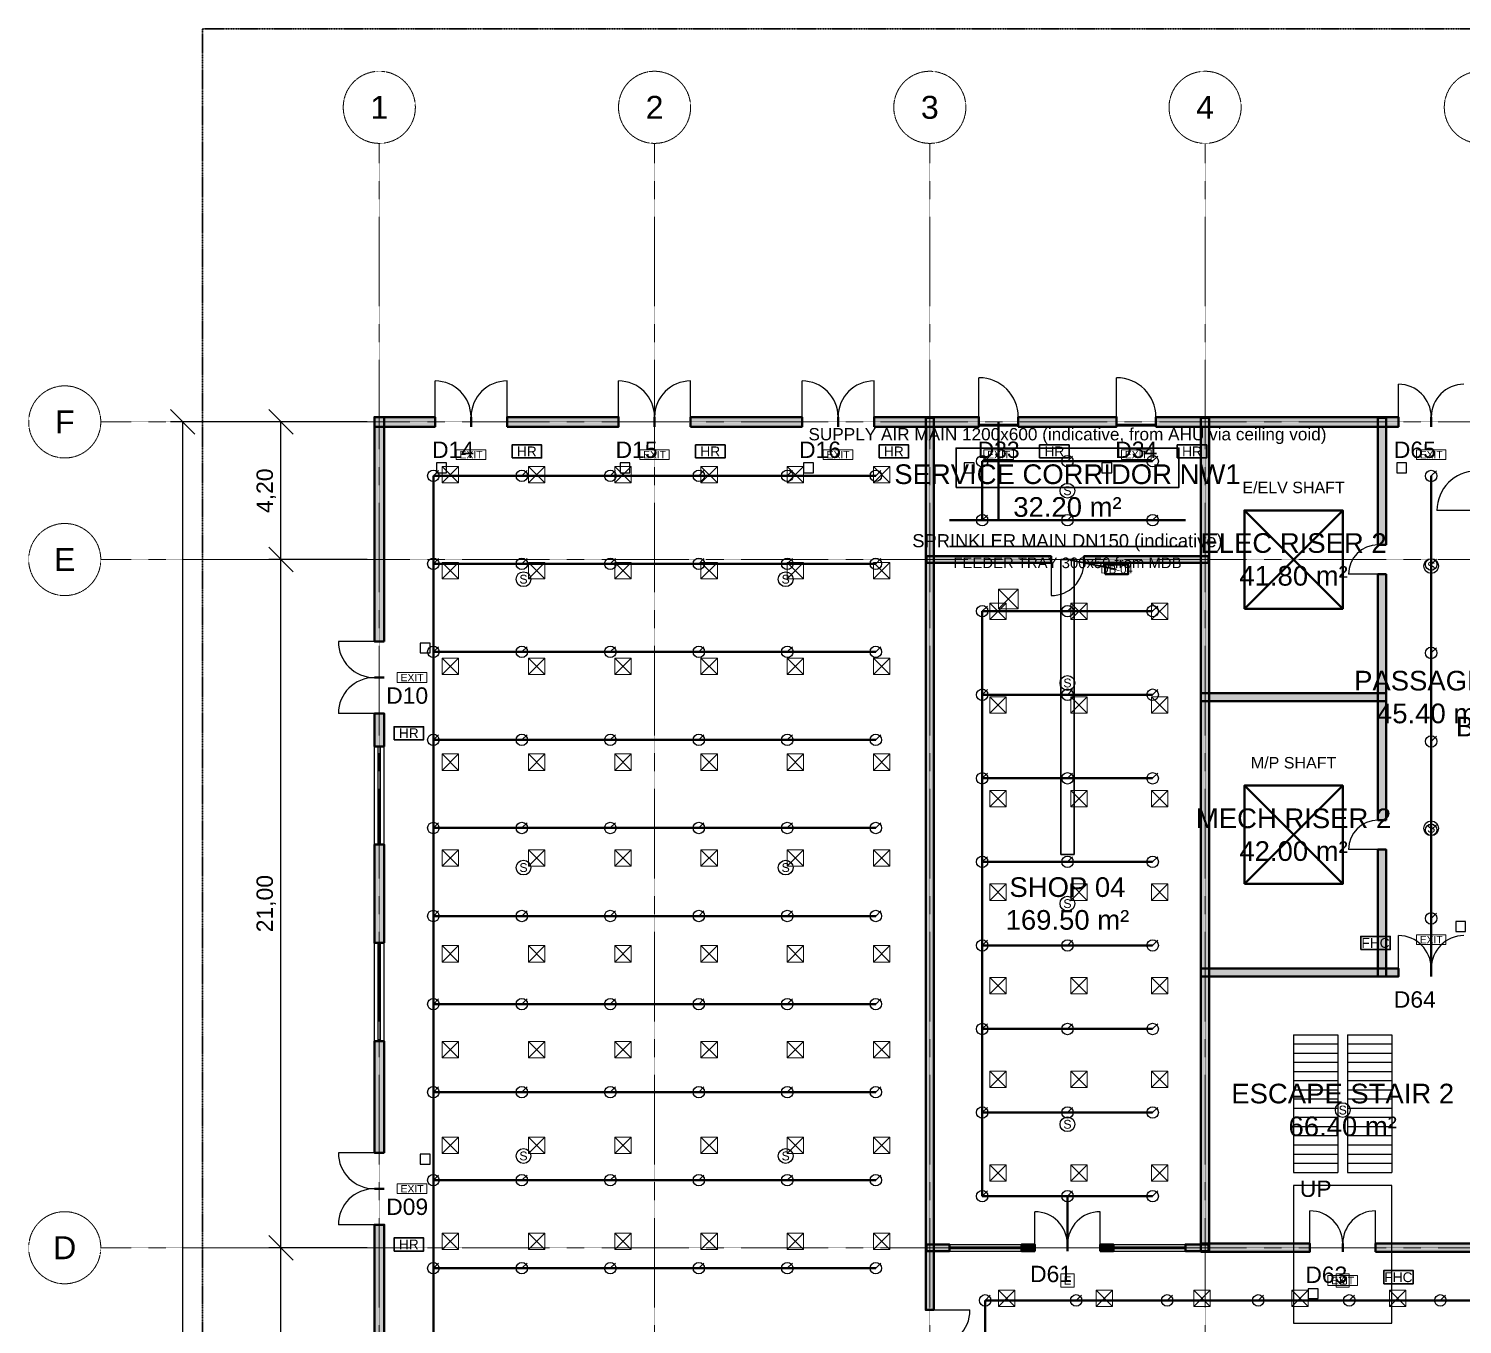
# Model space of a CAD drawing. Header units: millimetres. Extents: x -5300 to 125300, y -375 to 90375.
# Drawn here: x -5300 to 38450, y 50462 to 90000 of the extents above; entities that cross this region are included whole.
import ezdxf
from ezdxf.enums import TextEntityAlignment as Align

# ---------------------------------------------------------------- set-up
doc = ezdxf.new("R2010")
doc.units = ezdxf.units.MM
for name, pattern in [('CENTER', [5.08, 3.175, -0.635, 0.635, -0.635]), ('DASHED', [1.524, 1.27, -0.254]), ('PHANTOM', [6.35, 3.175, -0.635, 0.635, -0.635, 0.635, -0.635])]:
    doc.linetypes.add(name, pattern=pattern)
for name, color, linetype, lineweight in [('A-ACHSEN', 1, 'CENTER', 13), ('A-FENSTER', 5, 'Continuous', 25), ('A-FLOR-STRS', 252, 'Continuous', 25), ('A-LAGEPLAN-GRENZE', 1, 'PHANTOM', 35), ('A-MASS', 1, 'Continuous', 18), ('A-OEFFNUNG-NR', 2, 'Continuous', 18), ('A-RAUM-STEMPEL', 2, 'Continuous', 18), ('A-SCHRAFFUR', 8, 'Continuous', 9), ('A-TUER', 3, 'Continuous', 25), ('A-WAND-TRAG', 7, 'Continuous', 50), ('E-ANNO-TEXT', 52, 'Continuous', 18), ('E-DB', 6, 'Continuous', 50), ('E-FALM', 230, 'Continuous', 25), ('E-LITE', 2, 'Continuous', 18), ('E-LITE-EMER', 40, 'Continuous', 18), ('E-TRAY', 210, 'DASHED', 35), ('FP-ANNO-TEXT', 14, 'Continuous', 18), ('FP-HOSE', 20, 'Continuous', 35), ('FP-SPRK-HEAD', 1, 'Continuous', 25), ('FP-SPRK-PIPE', 12, 'Continuous', 50), ('M-ANNO-TEXT', 150, 'Continuous', 18), ('M-HVAC-EQPT', 30, 'Continuous', 50), ('M-HVAC-RCG', 3, 'Continuous', 18), ('M-HVAC-SAD', 5, 'Continuous', 35), ('M-HVAC-SCD', 4, 'Continuous', 18)]:
    doc.layers.add(name, color=color, linetype=linetype, lineweight=lineweight)
doc.styles.add('DE-ARIAL', font='arial.ttf')
doc.dimstyles.new('DE-100-M', dxfattribs={"dimscale": 250, "dimtxt": 2, "dimasz": 1.5, "dimexe": 1.5, "dimexo": 1.5, "dimgap": 0.8, "dimtad": 1, "dimlfac": 0.001, "dimzin": 0, "dimtxsty": 'DE-ARIAL', "dimtsz": 1.5, "dimcen": 2.5, "dimclrd": 256, "dimclre": 256, "dimclrt": 256, "dimazin": 3, "dimtfac": 1, "dimtmove": 0, "dimatfit": 3, "dimarcsym": 0})

msp = doc.modelspace()

# ---------------------------------------------------------------- hatches: boundary and pattern name
at = {"layer": 'A-SCHRAFFUR'}
for points in [[(5250, 77850), (7100, 77850), (7100, 78150), (5250, 78150)], [(5550, 71300), (5550, 78150), (5250, 78150), (5250, 71300)], [(9300, 77850), (12700, 77850), (12700, 78150), (9300, 78150)], [(14900, 77850), (18300, 77850), (18300, 78150), (14900, 78150)], [(20500, 77850), (23700, 77850), (23700, 78150), (20500, 78150)], [(22325, 50900), (22325, 78125), (22075, 78125), (22075, 50900)], [(24900, 77850), (27900, 77850), (27900, 78150), (24900, 78150)], [(29100, 77850), (36500, 77850), (36500, 78150), (29100, 78150)], [(30725, 52675), (30725, 78125), (30475, 78125), (30475, 52675)], [(36125, 74250), (36125, 78125), (35875, 78125), (35875, 74250)], [(22100, 73700), (25900, 73700), (25900, 73900), (22100, 73900)], [(26900, 73700), (30700, 73700), (30700, 73900), (26900, 73900)], [(36125, 65850), (36125, 73350), (35875, 73350), (35875, 65850)], [(30475, 69475), (36125, 69475), (36125, 69725), (30475, 69725)], [(5550, 68100), (5550, 69100), (5250, 69100), (5250, 68100)], [(5550, 62100), (5550, 65100), (5250, 65100), (5250, 62100)], [(36125, 61075), (36125, 64950), (35875, 64950), (35875, 61075)], [(30475, 61075), (36500, 61075), (36500, 61325), (30475, 61325)], [(5550, 55700), (5550, 59100), (5250, 59100), (5250, 55700)], [(5550, 50100), (5550, 53500), (5250, 53500), (5250, 50100)], [(22100, 52700), (22800, 52700), (22800, 52900), (22100, 52900)], [(25000, 52700), (25400, 52700), (25400, 52900), (25000, 52900)], [(27400, 52700), (27800, 52700), (27800, 52900), (27400, 52900)], [(30000, 52700), (30700, 52700), (30700, 52900), (30000, 52900)], [(30475, 52675), (33800, 52675), (33800, 52925), (30475, 52925)], [(35800, 52675), (39125, 52675), (39125, 52925), (35800, 52925)]]:
    msp.add_hatch(color=256, dxfattribs=at).paths.add_polyline_path(points)

# ---------------------------------------------------------------- linework, layer by layer
at = {"layer": 'A-ACHSEN'}
for p, q in [((5400, 7100), (5400, 86500)), ((13800, 7100), (13800, 86500)), ((22200, 7100), (22200, 86500)), ((30600, 7100), (30600, 86500)), ((-3100, 78000), (123100, 78000)), ((-3100, 73800), (123100, 73800)), ((-3100, 52800), (123100, 52800))]:
    msp.add_line(p, q, dxfattribs=at)
for centre in [(5400, 87600), (13800, 87600), (22200, 87600), (30600, 87600), (39000, 87600), (-4200, 78000), (-4200, 73800), (-4200, 52800)]:
    msp.add_circle(centre, 1100, dxfattribs=at)
at = {"layer": 'A-FENSTER'}
for p, q in [((5250, 65100), (5250, 68100)), ((5362.5, 65100), (5362.5, 68100)), ((5437.5, 65100), (5437.5, 68100)), ((5550, 65100), (5550, 68100)), ((5250, 59100), (5250, 62100)), ((5362.5, 59100), (5362.5, 62100)), ((5437.5, 59100), (5437.5, 62100)), ((5550, 59100), (5550, 62100)), ((22800, 52900), (25000, 52900)), ((22800, 52825), (25000, 52825)), ((22800, 52775), (25000, 52775)), ((22800, 52700), (25000, 52700)), ((27800, 52900), (30000, 52900)), ((27800, 52825), (30000, 52825)), ((27800, 52775), (30000, 52775)), ((27800, 52700), (30000, 52700))]:
    msp.add_line(p, q, dxfattribs=at)
at = {"layer": 'A-FLOR-STRS'}
for p, q in [((33300, 59300), (34650, 59300)), ((33300, 59300), (33300, 55100)), ((34650, 59300), (34650, 55100)), ((34950, 59300), (36300, 59300)), ((34950, 59300), (34950, 55100)), ((36300, 59300), (36300, 55100)), ((33300, 59020), (34650, 59020)), ((33300, 58740), (34650, 58740)), ((34950, 59020), (36300, 59020)), ((34950, 58740), (36300, 58740)), ((33300, 58460), (34650, 58460)), ((34950, 58460), (36300, 58460)), ((33300, 58180), (34650, 58180)), ((33300, 57900), (34650, 57900)), ((34950, 58180), (36300, 58180)), ((34950, 57900), (36300, 57900)), ((33300, 57620), (34650, 57620)), ((33300, 57340), (34650, 57340)), ((34950, 57620), (36300, 57620)), ((34950, 57340), (36300, 57340)), ((33300, 57060), (34650, 57060)), ((34950, 57060), (36300, 57060)), ((33300, 56780), (34650, 56780)), ((33300, 56500), (34650, 56500)), ((34950, 56780), (36300, 56780)), ((34950, 56500), (36300, 56500)), ((33300, 56220), (34650, 56220)), ((34950, 56220), (36300, 56220)), ((33300, 55940), (34650, 55940)), ((33300, 55660), (34650, 55660)), ((34950, 55940), (36300, 55940)), ((34950, 55660), (36300, 55660)), ((33300, 55380), (34650, 55380)), ((34950, 55380), (36300, 55380)), ((33300, 55100), (34650, 55100)), ((34950, 55100), (36300, 55100))]:
    msp.add_line(p, q, dxfattribs=at)
msp.add_lwpolyline([(33300, 50500), (36300, 50500), (36300, 54700), (33300, 54700)], close=True, dxfattribs=at)
at = {"layer": 'A-LAGEPLAN-GRENZE'}
msp.add_lwpolyline([(0, 0), (120000, 0), (120000, 90000), (0, 90000)], close=True, dxfattribs=at)
at = {"layer": 'A-TUER'}
for p, q in [((7100, 78150), (7100, 79250)), ((9300, 78150), (9300, 79250)), ((12700, 78150), (12700, 79250)), ((14900, 78150), (14900, 79250)), ((18300, 78150), (18300, 79250)), ((20500, 78150), (20500, 79250)), ((23700, 78150), (23700, 79350)), ((27900, 78150), (27900, 79350)), ((36500, 78150), (36500, 79150)), ((38875, 75300), (37675, 75300)), ((25900, 73700), (25900, 72700)), ((35875, 73350), (34975, 73350)), ((5250, 71300), (4150, 71300)), ((5250, 69100), (4150, 69100)), ((35875, 64950), (34975, 64950)), ((36500, 61325), (36500, 62325)), ((5250, 55700), (4150, 55700)), ((25400, 52900), (25400, 53900)), ((27400, 52900), (27400, 53900)), ((33800, 52925), (33800, 53925)), ((35800, 52925), (35800, 53925)), ((5250, 53500), (4150, 53500)), ((22325, 50900), (23425, 50900))]:
    msp.add_line(p, q, dxfattribs=at)
for centre, radius, start, end in [((7100, 78150), 1100, 0, 90), ((9300, 78150), 1100, 90, 180), ((12700, 78150), 1100, 0, 90), ((14900, 78150), 1100, 90, 180), ((18300, 78150), 1100, 0, 90), ((20500, 78150), 1100, 90, 180), ((23700, 78150), 1200, 0, 90), ((27900, 78150), 1200, 0, 90), ((36500, 78150), 1000, 0, 90), ((38500, 78150), 1000, 90, 180), ((38875, 75300), 1200, 90, 180), ((35875, 73350), 900, 90, 180), ((25900, 73700), 1000, -90, 0), ((5250, 71300), 1100, 180, -90), ((5250, 69100), 1100, 90, 180), ((35875, 64950), 900, 90, 180), ((36500, 61325), 1000, 0, 90), ((38500, 61325), 1000, 90, 180), ((5250, 55700), 1100, 180, -90), ((5250, 53500), 1100, 90, 180), ((25400, 52900), 1000, 0, 90), ((27400, 52900), 1000, 90, 180), ((33800, 52925), 1000, 0, 90), ((35800, 52925), 1000, 90, 180), ((22325, 50900), 1100, -90, 0)]:
    msp.add_arc(centre, radius, start, end, dxfattribs=at)
at = {"layer": 'A-WAND-TRAG'}
for p, q in [((7100, 77850), (7100, 78150)), ((8200, 77850), (8200, 78150)), ((8200, 77850), (8200, 78150)), ((9300, 77850), (9300, 78150)), ((12700, 77850), (12700, 78150)), ((13800, 77850), (13800, 78150)), ((13800, 77850), (13800, 78150)), ((14900, 77850), (14900, 78150)), ((18300, 77850), (18300, 78150)), ((19400, 77850), (19400, 78150)), ((19400, 77850), (19400, 78150)), ((20500, 77850), (20500, 78150)), ((23700, 77850), (23700, 78150)), ((24900, 77850), (24900, 78150)), ((27900, 77850), (27900, 78150)), ((29100, 77850), (29100, 78150)), ((36500, 77850), (36500, 78150)), ((37500, 77850), (37500, 78150)), ((37500, 77850), (37500, 78150)), ((36125, 74250), (35875, 74250)), ((25900, 73700), (25900, 73900)), ((26900, 73700), (26900, 73900)), ((36125, 73350), (35875, 73350)), ((5550, 71300), (5250, 71300)), ((5550, 70200), (5250, 70200)), ((5550, 70200), (5250, 70200)), ((5550, 69100), (5250, 69100)), ((5550, 68100), (5250, 68100)), ((36125, 65850), (35875, 65850)), ((5550, 65100), (5250, 65100)), ((36125, 64950), (35875, 64950)), ((5550, 62100), (5250, 62100)), ((36500, 61075), (36500, 61325)), ((37500, 61075), (37500, 61325)), ((37500, 61075), (37500, 61325)), ((5550, 59100), (5250, 59100)), ((5550, 55700), (5250, 55700)), ((5550, 54600), (5250, 54600)), ((5550, 54600), (5250, 54600)), ((5550, 53500), (5250, 53500)), ((22800, 52700), (22800, 52900)), ((25000, 52700), (25000, 52900)), ((25400, 52700), (25400, 52900)), ((26400, 52700), (26400, 52900)), ((26400, 52700), (26400, 52900)), ((27400, 52700), (27400, 52900)), ((27800, 52700), (27800, 52900)), ((30000, 52700), (30000, 52900)), ((33800, 52675), (33800, 52925)), ((34800, 52675), (34800, 52925)), ((34800, 52675), (34800, 52925)), ((35800, 52675), (35800, 52925)), ((22325, 50900), (22075, 50900))]:
    msp.add_line(p, q, dxfattribs=at)
for points in [[(5250, 77850), (7100, 77850), (7100, 78150), (5250, 78150)], [(5550, 71300), (5550, 78150), (5250, 78150), (5250, 71300)], [(9300, 77850), (12700, 77850), (12700, 78150), (9300, 78150)], [(14900, 77850), (18300, 77850), (18300, 78150), (14900, 78150)], [(20500, 77850), (23700, 77850), (23700, 78150), (20500, 78150)], [(22325, 50900), (22325, 78125), (22075, 78125), (22075, 50900)], [(24900, 77850), (27900, 77850), (27900, 78150), (24900, 78150)], [(29100, 77850), (36500, 77850), (36500, 78150), (29100, 78150)], [(30725, 52675), (30725, 78125), (30475, 78125), (30475, 52675)], [(36125, 74250), (36125, 78125), (35875, 78125), (35875, 74250)], [(22100, 73700), (25900, 73700), (25900, 73900), (22100, 73900)], [(26900, 73700), (30700, 73700), (30700, 73900), (26900, 73900)], [(36125, 65850), (36125, 73350), (35875, 73350), (35875, 65850)], [(30475, 69475), (36125, 69475), (36125, 69725), (30475, 69725)], [(5550, 68100), (5550, 69100), (5250, 69100), (5250, 68100)], [(5550, 62100), (5550, 65100), (5250, 65100), (5250, 62100)], [(36125, 61075), (36125, 64950), (35875, 64950), (35875, 61075)], [(30475, 61075), (36500, 61075), (36500, 61325), (30475, 61325)], [(5550, 55700), (5550, 59100), (5250, 59100), (5250, 55700)], [(5550, 50100), (5550, 53500), (5250, 53500), (5250, 50100)], [(22100, 52700), (22800, 52700), (22800, 52900), (22100, 52900)], [(25000, 52700), (25400, 52700), (25400, 52900), (25000, 52900)], [(27400, 52700), (27800, 52700), (27800, 52900), (27400, 52900)], [(30000, 52700), (30700, 52700), (30700, 52900), (30000, 52900)], [(30475, 52675), (33800, 52675), (33800, 52925), (30475, 52925)], [(35800, 52675), (39125, 52675), (39125, 52925), (35800, 52925)]]:
    msp.add_lwpolyline(points, close=True, dxfattribs=at)
at = {"layer": 'E-DB'}
for p, q in [((31800, 72300), (34800, 75300)), ((31800, 75300), (34800, 72300))]:
    msp.add_line(p, q, dxfattribs=at)
for points in [[(31800, 72300), (34800, 72300), (34800, 75300), (31800, 75300)], [(27550, 73350), (28250, 73350), (28250, 73650), (27550, 73650)]]:
    msp.add_lwpolyline(points, close=True, dxfattribs=at)
at = {"layer": 'E-FALM'}
for points in [[(7150, 76450), (7450, 76450), (7450, 76750), (7150, 76750)], [(12750, 76450), (13050, 76450), (13050, 76750), (12750, 76750)], [(18350, 76450), (18650, 76450), (18650, 76750), (18350, 76750)], [(23250, 76450), (23550, 76450), (23550, 76750), (23250, 76750)], [(27450, 76450), (27750, 76450), (27750, 76750), (27450, 76750)], [(36450, 76450), (36750, 76450), (36750, 76750), (36450, 76750)], [(6650, 70950), (6950, 70950), (6950, 71250), (6650, 71250)], [(38250, 62450), (38550, 62450), (38550, 62750), (38250, 62750)], [(6650, 55350), (6950, 55350), (6950, 55650), (6650, 55650)], [(33750, 51250), (34050, 51250), (34050, 51550), (33750, 51550)]]:
    msp.add_lwpolyline(points, close=True, dxfattribs=at)
for centre in [(26400, 75900), (37500, 73600), (9800, 73200), (17800, 73200), (26400, 70033.333), (37500, 65600), (9800, 64400), (17800, 64400), (26400, 63300), (34800, 57000), (26400, 56566.667), (9800, 55600), (17800, 55600)]:
    msp.add_circle(centre, 225, dxfattribs=at)
at = {"layer": 'E-LITE', "const_width": 100}
for points in [[(23700, 77900), (24900, 77900)], [(27900, 77900), (29100, 77900)]]:
    msp.add_lwpolyline(points, dxfattribs=at)
at = {"layer": 'E-LITE-EMER'}
for points in [[(7750, 76850), (8650, 76850), (8650, 77150), (7750, 77150)], [(13350, 76850), (14250, 76850), (14250, 77150), (13350, 77150)], [(18950, 76850), (19850, 76850), (19850, 77150), (18950, 77150)], [(23850, 76850), (24750, 76850), (24750, 77150), (23850, 77150)], [(28050, 76850), (28950, 76850), (28950, 77150), (28050, 77150)], [(37050, 76850), (37950, 76850), (37950, 77150), (37050, 77150)], [(5950, 70050), (6850, 70050), (6850, 70350), (5950, 70350)], [(37050, 62050), (37950, 62050), (37950, 62350), (37050, 62350)], [(5950, 54450), (6850, 54450), (6850, 54750), (5950, 54750)], [(26200, 51600), (26600, 51600), (26600, 52000), (26200, 52000)], [(34350, 51650), (35250, 51650), (35250, 51950), (34350, 51950)], [(34600, 51600), (35000, 51600), (35000, 52000), (34600, 52000)]]:
    msp.add_lwpolyline(points, close=True, dxfattribs=at)
at = {"layer": 'E-TRAY'}
for p, q in [((22800, 74200), (30000, 74200)), ((26400, 73800), (27900, 73500))]:
    msp.add_line(p, q, dxfattribs=at)
at = {"layer": 'FP-HOSE'}
for points in [[(9450, 76900), (10350, 76900), (10350, 77300), (9450, 77300)], [(15050, 76900), (15950, 76900), (15950, 77300), (15050, 77300)], [(20650, 76900), (21550, 76900), (21550, 77300), (20650, 77300)], [(25550, 76900), (26450, 76900), (26450, 77300), (25550, 77300)], [(29750, 76900), (30650, 76900), (30650, 77300), (29750, 77300)], [(5850, 68300), (6750, 68300), (6750, 68700), (5850, 68700)], [(35350, 61900), (36250, 61900), (36250, 62300), (35350, 62300)], [(5850, 52700), (6750, 52700), (6750, 53100), (5850, 53100)], [(36050, 51700), (36950, 51700), (36950, 52100), (36050, 52100)]]:
    msp.add_lwpolyline(points, close=True, dxfattribs=at)
at = {"layer": 'FP-SPRK-HEAD'}
for p, q in [((23800, 76800), (23957.5, 76957.5)), ((26400, 76800), (26557.5, 76957.5)), ((29000, 76800), (29157.5, 76957.5)), ((7050, 76356.522), (7207.5, 76514.022)), ((9750, 76356.522), (9907.5, 76514.022)), ((12450, 76356.522), (12607.5, 76514.022)), ((15150, 76356.522), (15307.5, 76514.022)), ((17850, 76356.522), (18007.5, 76514.022)), ((20550, 76356.522), (20707.5, 76514.022)), ((37500, 76350), (37657.5, 76507.5)), ((23800, 75000), (23957.5, 75157.5)), ((26400, 75000), (26557.5, 75157.5)), ((29000, 75000), (29157.5, 75157.5)), ((7050, 73669.565), (7207.5, 73827.065)), ((9750, 73669.565), (9907.5, 73827.065)), ((12450, 73669.565), (12607.5, 73827.065)), ((15150, 73669.565), (15307.5, 73827.065)), ((17850, 73669.565), (18007.5, 73827.065)), ((20550, 73669.565), (20707.5, 73827.065)), ((37500, 73650), (37657.5, 73807.5)), ((23800, 72225), (23957.5, 72382.5)), ((26400, 72225), (26557.5, 72382.5)), ((29000, 72225), (29157.5, 72382.5)), ((7050, 70982.609), (7207.5, 71140.109)), ((9750, 70982.609), (9907.5, 71140.109)), ((12450, 70982.609), (12607.5, 71140.109)), ((15150, 70982.609), (15307.5, 71140.109)), ((17850, 70982.609), (18007.5, 71140.109)), ((20550, 70982.609), (20707.5, 71140.109)), ((37500, 70950), (37657.5, 71107.5)), ((23800, 69675), (23957.5, 69832.5)), ((26400, 69675), (26557.5, 69832.5)), ((29000, 69675), (29157.5, 69832.5)), ((7050, 68295.652), (7207.5, 68453.152)), ((9750, 68295.652), (9907.5, 68453.152)), ((12450, 68295.652), (12607.5, 68453.152)), ((15150, 68295.652), (15307.5, 68453.152)), ((17850, 68295.652), (18007.5, 68453.152)), ((20550, 68295.652), (20707.5, 68453.152)), ((37500, 68250), (37657.5, 68407.5)), ((23800, 67125), (23957.5, 67282.5)), ((26400, 67125), (26557.5, 67282.5)), ((29000, 67125), (29157.5, 67282.5)), ((7050, 65608.696), (7207.5, 65766.196)), ((9750, 65608.696), (9907.5, 65766.196)), ((12450, 65608.696), (12607.5, 65766.196)), ((15150, 65608.696), (15307.5, 65766.196)), ((17850, 65608.696), (18007.5, 65766.196)), ((20550, 65608.696), (20707.5, 65766.196)), ((37500, 65550), (37657.5, 65707.5)), ((23800, 64575), (23957.5, 64732.5)), ((26400, 64575), (26557.5, 64732.5)), ((29000, 64575), (29157.5, 64732.5)), ((7050, 62921.739), (7207.5, 63079.239)), ((9750, 62921.739), (9907.5, 63079.239)), ((12450, 62921.739), (12607.5, 63079.239)), ((15150, 62921.739), (15307.5, 63079.239)), ((17850, 62921.739), (18007.5, 63079.239)), ((20550, 62921.739), (20707.5, 63079.239)), ((37500, 62850), (37657.5, 63007.5)), ((23800, 62025), (23957.5, 62182.5)), ((26400, 62025), (26557.5, 62182.5)), ((29000, 62025), (29157.5, 62182.5)), ((7050, 60234.783), (7207.5, 60392.283)), ((9750, 60234.783), (9907.5, 60392.283)), ((12450, 60234.783), (12607.5, 60392.283)), ((15150, 60234.783), (15307.5, 60392.283)), ((17850, 60234.783), (18007.5, 60392.283)), ((20550, 60234.783), (20707.5, 60392.283)), ((23800, 59475), (23957.5, 59632.5)), ((26400, 59475), (26557.5, 59632.5)), ((29000, 59475), (29157.5, 59632.5)), ((7050, 57547.826), (7207.5, 57705.326)), ((9750, 57547.826), (9907.5, 57705.326)), ((12450, 57547.826), (12607.5, 57705.326)), ((15150, 57547.826), (15307.5, 57705.326)), ((17850, 57547.826), (18007.5, 57705.326)), ((20550, 57547.826), (20707.5, 57705.326)), ((23800, 56925), (23957.5, 57082.5)), ((26400, 56925), (26557.5, 57082.5)), ((29000, 56925), (29157.5, 57082.5)), ((7050, 54860.87), (7207.5, 55018.37)), ((9750, 54860.87), (9907.5, 55018.37)), ((12450, 54860.87), (12607.5, 55018.37)), ((15150, 54860.87), (15307.5, 55018.37)), ((17850, 54860.87), (18007.5, 55018.37)), ((20550, 54860.87), (20707.5, 55018.37)), ((23800, 54375), (23957.5, 54532.5)), ((26400, 54375), (26557.5, 54532.5)), ((29000, 54375), (29157.5, 54532.5)), ((7050, 52173.913), (7207.5, 52331.413)), ((9750, 52173.913), (9907.5, 52331.413)), ((12450, 52173.913), (12607.5, 52331.413)), ((15150, 52173.913), (15307.5, 52331.413)), ((17850, 52173.913), (18007.5, 52331.413)), ((20550, 52173.913), (20707.5, 52331.413)), ((23888.889, 51192.857), (24046.389, 51350.357)), ((26666.667, 51192.857), (26824.167, 51350.357)), ((29444.444, 51192.857), (29601.944, 51350.357)), ((32222.222, 51192.857), (32379.722, 51350.357)), ((35000, 51192.857), (35157.5, 51350.357)), ((37777.778, 51192.857), (37935.278, 51350.357))]:
    msp.add_line(p, q, dxfattribs=at)
for centre in [(23800, 76800), (26400, 76800), (29000, 76800), (7050, 76356.522), (9750, 76356.522), (12450, 76356.522), (15150, 76356.522), (17850, 76356.522), (20550, 76356.522), (37500, 76350), (23800, 75000), (26400, 75000), (29000, 75000), (7050, 73669.565), (9750, 73669.565), (12450, 73669.565), (15150, 73669.565), (17850, 73669.565), (20550, 73669.565), (37500, 73650), (23800, 72225), (26400, 72225), (29000, 72225), (7050, 70982.609), (9750, 70982.609), (12450, 70982.609), (15150, 70982.609), (17850, 70982.609), (20550, 70982.609), (37500, 70950), (23800, 69675), (26400, 69675), (29000, 69675), (7050, 68295.652), (9750, 68295.652), (12450, 68295.652), (15150, 68295.652), (17850, 68295.652), (20550, 68295.652), (37500, 68250), (23800, 67125), (26400, 67125), (29000, 67125), (7050, 65608.696), (9750, 65608.696), (12450, 65608.696), (15150, 65608.696), (17850, 65608.696), (20550, 65608.696), (37500, 65550), (23800, 64575), (26400, 64575), (29000, 64575), (7050, 62921.739), (9750, 62921.739), (12450, 62921.739), (15150, 62921.739), (17850, 62921.739), (20550, 62921.739), (37500, 62850), (23800, 62025), (26400, 62025), (29000, 62025), (7050, 60234.783), (9750, 60234.783), (12450, 60234.783), (15150, 60234.783), (17850, 60234.783), (20550, 60234.783), (23800, 59475), (26400, 59475), (29000, 59475), (7050, 57547.826), (9750, 57547.826), (12450, 57547.826), (15150, 57547.826), (17850, 57547.826), (20550, 57547.826), (23800, 56925), (26400, 56925), (29000, 56925), (7050, 54860.87), (9750, 54860.87), (12450, 54860.87), (15150, 54860.87), (17850, 54860.87), (20550, 54860.87), (23800, 54375), (26400, 54375), (29000, 54375), (7050, 52173.913), (9750, 52173.913), (12450, 52173.913), (15150, 52173.913), (17850, 52173.913), (20550, 52173.913), (23888.889, 51192.857), (26666.667, 51192.857), (29444.444, 51192.857), (32222.222, 51192.857), (35000, 51192.857), (37777.778, 51192.857)]:
    msp.add_circle(centre, 175, dxfattribs=at)
at = {"layer": 'FP-SPRK-PIPE'}
for p, q in [((24300, 75000), (24300, 78000)), ((23800, 76800), (26400, 76800)), ((23800, 75000), (23800, 76800)), ((26400, 76800), (29000, 76800)), ((7050, 76356.522), (9750, 76356.522)), ((7050, 73669.565), (7050, 76356.522)), ((9750, 76356.522), (12450, 76356.522)), ((12450, 76356.522), (15150, 76356.522)), ((15150, 76356.522), (17850, 76356.522)), ((17850, 76356.522), (20550, 76356.522)), ((37500, 73650), (37500, 76350)), ((22800, 75000), (30000, 75000)), ((23800, 75000), (26400, 75000)), ((23800, 75000), (24300, 75000)), ((26400, 75000), (29000, 75000)), ((7050, 73669.565), (9750, 73669.565)), ((7050, 70982.609), (7050, 73669.565)), ((9750, 73669.565), (12450, 73669.565)), ((12450, 73669.565), (15150, 73669.565)), ((15150, 73669.565), (17850, 73669.565)), ((17850, 73669.565), (20550, 73669.565)), ((37500, 70950), (37500, 73650)), ((23800, 72225), (26400, 72225)), ((23800, 69675), (23800, 72225)), ((26400, 72225), (29000, 72225)), ((7050, 70982.609), (9750, 70982.609)), ((7050, 68295.652), (7050, 70982.609)), ((9750, 70982.609), (12450, 70982.609)), ((12450, 70982.609), (15150, 70982.609)), ((15150, 70982.609), (17850, 70982.609)), ((17850, 70982.609), (20550, 70982.609)), ((37500, 68250), (37500, 70950)), ((23800, 69675), (26400, 69675)), ((23800, 67125), (23800, 69675)), ((26400, 69675), (29000, 69675)), ((7050, 68295.652), (9750, 68295.652)), ((7050, 65608.696), (7050, 68295.652)), ((9750, 68295.652), (12450, 68295.652)), ((12450, 68295.652), (15150, 68295.652)), ((15150, 68295.652), (17850, 68295.652)), ((17850, 68295.652), (20550, 68295.652)), ((37500, 65550), (37500, 68250)), ((23800, 67125), (26400, 67125)), ((23800, 64575), (23800, 67125)), ((26400, 67125), (29000, 67125)), ((7050, 65608.696), (9750, 65608.696)), ((7050, 62921.739), (7050, 65608.696)), ((9750, 65608.696), (12450, 65608.696)), ((12450, 65608.696), (15150, 65608.696)), ((15150, 65608.696), (17850, 65608.696)), ((17850, 65608.696), (20550, 65608.696)), ((37500, 62850), (37500, 65550)), ((23800, 64575), (26400, 64575)), ((23800, 62025), (23800, 64575)), ((26400, 64575), (29000, 64575)), ((7050, 62921.739), (9750, 62921.739)), ((7050, 60234.783), (7050, 62921.739)), ((9750, 62921.739), (12450, 62921.739)), ((12450, 62921.739), (15150, 62921.739)), ((15150, 62921.739), (17850, 62921.739)), ((17850, 62921.739), (20550, 62921.739)), ((37500, 62850), (37500, 62850)), ((37500, 62850), (37500, 61200)), ((23800, 62025), (26400, 62025)), ((23800, 59475), (23800, 62025)), ((26400, 62025), (29000, 62025)), ((7050, 60234.783), (9750, 60234.783)), ((7050, 57547.826), (7050, 60234.783)), ((9750, 60234.783), (12450, 60234.783)), ((12450, 60234.783), (15150, 60234.783)), ((15150, 60234.783), (17850, 60234.783)), ((17850, 60234.783), (20550, 60234.783)), ((23800, 59475), (26400, 59475)), ((23800, 56925), (23800, 59475)), ((26400, 59475), (29000, 59475)), ((7050, 57547.826), (9750, 57547.826)), ((7050, 54860.87), (7050, 57547.826)), ((9750, 57547.826), (12450, 57547.826)), ((12450, 57547.826), (15150, 57547.826)), ((15150, 57547.826), (17850, 57547.826)), ((17850, 57547.826), (20550, 57547.826)), ((23800, 56925), (26400, 56925)), ((23800, 54375), (23800, 56925)), ((26400, 56925), (29000, 56925)), ((7050, 54860.87), (9750, 54860.87)), ((7050, 52173.913), (7050, 54860.87)), ((9750, 54860.87), (12450, 54860.87)), ((12450, 54860.87), (15150, 54860.87)), ((15150, 54860.87), (17850, 54860.87)), ((17850, 54860.87), (20550, 54860.87)), ((23800, 54375), (26400, 54375)), ((23800, 54375), (26400, 54375)), ((26400, 54375), (29000, 54375)), ((26400, 54375), (26400, 52800)), ((7050, 52173.913), (9750, 52173.913)), ((7050, 49486.957), (7050, 52173.913)), ((9750, 52173.913), (12450, 52173.913)), ((12450, 52173.913), (15150, 52173.913)), ((15150, 52173.913), (17850, 52173.913)), ((17850, 52173.913), (20550, 52173.913)), ((23888.889, 51192.857), (26666.667, 51192.857)), ((23888.889, 48578.571), (23888.889, 51192.857)), ((26666.667, 51192.857), (29444.444, 51192.857)), ((29444.444, 51192.857), (32222.222, 51192.857)), ((32222.222, 51192.857), (35000, 51192.857)), ((35000, 51192.857), (37777.778, 51192.857)), ((37777.778, 51192.857), (40555.556, 51192.857))]:
    msp.add_line(p, q, dxfattribs=at)
at = {"layer": 'M-HVAC-EQPT'}
for p, q in [((31800, 63900), (34800, 66900)), ((31800, 66900), (34800, 63900))]:
    msp.add_line(p, q, dxfattribs=at)
msp.add_lwpolyline([(31800, 63900), (34800, 63900), (34800, 66900), (31800, 66900)], close=True, dxfattribs=at)
at = {"layer": 'M-HVAC-RCG'}
for p, q in [((24300, 72300), (24900, 72900)), ((24300, 72900), (24900, 72300))]:
    msp.add_line(p, q, dxfattribs=at)
msp.add_lwpolyline([(24300, 72300), (24900, 72300), (24900, 72900), (24300, 72900)], close=True, dxfattribs=at)
at = {"layer": 'M-HVAC-SAD'}
for points in [[(23000, 76000), (29800, 76000), (29800, 77200), (23000, 77200)], [(26200, 64800), (26600, 64800), (26600, 73800), (26200, 73800)]]:
    msp.add_lwpolyline(points, close=True, dxfattribs=at)
at = {"layer": 'M-HVAC-SCD'}
for p, q in [((7316.667, 76138.095), (7816.667, 76638.095)), ((7316.667, 76638.095), (7816.667, 76138.095)), ((9950, 76138.095), (10450, 76638.095)), ((9950, 76638.095), (10450, 76138.095)), ((12583.333, 76138.095), (13083.333, 76638.095)), ((12583.333, 76638.095), (13083.333, 76138.095)), ((15216.667, 76138.095), (15716.667, 76638.095)), ((15216.667, 76638.095), (15716.667, 76138.095)), ((17850, 76138.095), (18350, 76638.095)), ((17850, 76638.095), (18350, 76138.095)), ((20483.333, 76138.095), (20983.333, 76638.095)), ((20483.333, 76638.095), (20983.333, 76138.095)), ((7316.667, 73214.286), (7816.667, 73714.286)), ((7316.667, 73714.286), (7816.667, 73214.286)), ((9950, 73214.286), (10450, 73714.286)), ((9950, 73714.286), (10450, 73214.286)), ((12583.333, 73214.286), (13083.333, 73714.286)), ((12583.333, 73714.286), (13083.333, 73214.286)), ((15216.667, 73214.286), (15716.667, 73714.286)), ((15216.667, 73714.286), (15716.667, 73214.286)), ((17850, 73214.286), (18350, 73714.286)), ((17850, 73714.286), (18350, 73214.286)), ((20483.333, 73214.286), (20983.333, 73714.286)), ((20483.333, 73714.286), (20983.333, 73214.286)), ((24033.333, 71971.429), (24533.333, 72471.429)), ((24033.333, 72471.429), (24533.333, 71971.429)), ((26500, 71971.429), (27000, 72471.429)), ((26500, 72471.429), (27000, 71971.429)), ((28966.667, 71971.429), (29466.667, 72471.429)), ((28966.667, 72471.429), (29466.667, 71971.429)), ((7316.667, 70290.476), (7816.667, 70790.476)), ((7316.667, 70790.476), (7816.667, 70290.476)), ((9950, 70290.476), (10450, 70790.476)), ((9950, 70790.476), (10450, 70290.476)), ((12583.333, 70290.476), (13083.333, 70790.476)), ((12583.333, 70790.476), (13083.333, 70290.476)), ((15216.667, 70290.476), (15716.667, 70790.476)), ((15216.667, 70790.476), (15716.667, 70290.476)), ((17850, 70290.476), (18350, 70790.476)), ((17850, 70790.476), (18350, 70290.476)), ((20483.333, 70290.476), (20983.333, 70790.476)), ((20483.333, 70790.476), (20983.333, 70290.476)), ((24033.333, 69114.286), (24533.333, 69614.286)), ((24033.333, 69614.286), (24533.333, 69114.286)), ((26500, 69114.286), (27000, 69614.286)), ((26500, 69614.286), (27000, 69114.286)), ((28966.667, 69114.286), (29466.667, 69614.286)), ((28966.667, 69614.286), (29466.667, 69114.286)), ((7316.667, 67366.667), (7816.667, 67866.667)), ((7316.667, 67866.667), (7816.667, 67366.667)), ((9950, 67366.667), (10450, 67866.667)), ((9950, 67866.667), (10450, 67366.667)), ((12583.333, 67366.667), (13083.333, 67866.667)), ((12583.333, 67866.667), (13083.333, 67366.667)), ((15216.667, 67366.667), (15716.667, 67866.667)), ((15216.667, 67866.667), (15716.667, 67366.667)), ((17850, 67366.667), (18350, 67866.667)), ((17850, 67866.667), (18350, 67366.667)), ((20483.333, 67366.667), (20983.333, 67866.667)), ((20483.333, 67866.667), (20983.333, 67366.667)), ((24033.333, 66257.143), (24533.333, 66757.143)), ((24033.333, 66757.143), (24533.333, 66257.143)), ((26500, 66257.143), (27000, 66757.143)), ((26500, 66757.143), (27000, 66257.143)), ((28966.667, 66257.143), (29466.667, 66757.143)), ((28966.667, 66757.143), (29466.667, 66257.143)), ((7316.667, 64442.857), (7816.667, 64942.857)), ((7316.667, 64942.857), (7816.667, 64442.857)), ((9950, 64442.857), (10450, 64942.857)), ((9950, 64942.857), (10450, 64442.857)), ((12583.333, 64442.857), (13083.333, 64942.857)), ((12583.333, 64942.857), (13083.333, 64442.857)), ((15216.667, 64442.857), (15716.667, 64942.857)), ((15216.667, 64942.857), (15716.667, 64442.857)), ((17850, 64442.857), (18350, 64942.857)), ((17850, 64942.857), (18350, 64442.857)), ((20483.333, 64442.857), (20983.333, 64942.857)), ((20483.333, 64942.857), (20983.333, 64442.857)), ((24033.333, 63400), (24533.333, 63900)), ((24033.333, 63900), (24533.333, 63400)), ((26500, 63400), (27000, 63900)), ((26500, 63900), (27000, 63400)), ((28966.667, 63400), (29466.667, 63900)), ((28966.667, 63900), (29466.667, 63400)), ((7316.667, 61519.048), (7816.667, 62019.048)), ((7316.667, 62019.048), (7816.667, 61519.048)), ((9950, 61519.048), (10450, 62019.048)), ((9950, 62019.048), (10450, 61519.048)), ((12583.333, 61519.048), (13083.333, 62019.048)), ((12583.333, 62019.048), (13083.333, 61519.048)), ((15216.667, 61519.048), (15716.667, 62019.048)), ((15216.667, 62019.048), (15716.667, 61519.048)), ((17850, 61519.048), (18350, 62019.048)), ((17850, 62019.048), (18350, 61519.048)), ((20483.333, 61519.048), (20983.333, 62019.048)), ((20483.333, 62019.048), (20983.333, 61519.048)), ((24033.333, 60542.857), (24533.333, 61042.857)), ((24033.333, 61042.857), (24533.333, 60542.857)), ((26500, 60542.857), (27000, 61042.857)), ((26500, 61042.857), (27000, 60542.857)), ((28966.667, 60542.857), (29466.667, 61042.857)), ((28966.667, 61042.857), (29466.667, 60542.857)), ((7316.667, 58595.238), (7816.667, 59095.238)), ((7316.667, 59095.238), (7816.667, 58595.238)), ((9950, 58595.238), (10450, 59095.238)), ((9950, 59095.238), (10450, 58595.238)), ((12583.333, 58595.238), (13083.333, 59095.238)), ((12583.333, 59095.238), (13083.333, 58595.238)), ((15216.667, 58595.238), (15716.667, 59095.238)), ((15216.667, 59095.238), (15716.667, 58595.238)), ((17850, 58595.238), (18350, 59095.238)), ((17850, 59095.238), (18350, 58595.238)), ((20483.333, 58595.238), (20983.333, 59095.238)), ((20483.333, 59095.238), (20983.333, 58595.238)), ((24033.333, 57685.714), (24533.333, 58185.714)), ((24033.333, 58185.714), (24533.333, 57685.714)), ((26500, 57685.714), (27000, 58185.714)), ((26500, 58185.714), (27000, 57685.714)), ((28966.667, 57685.714), (29466.667, 58185.714)), ((28966.667, 58185.714), (29466.667, 57685.714)), ((7316.667, 55671.429), (7816.667, 56171.429)), ((7316.667, 56171.429), (7816.667, 55671.429)), ((9950, 55671.429), (10450, 56171.429)), ((9950, 56171.429), (10450, 55671.429)), ((12583.333, 55671.429), (13083.333, 56171.429)), ((12583.333, 56171.429), (13083.333, 55671.429)), ((15216.667, 55671.429), (15716.667, 56171.429)), ((15216.667, 56171.429), (15716.667, 55671.429)), ((17850, 55671.429), (18350, 56171.429)), ((17850, 56171.429), (18350, 55671.429)), ((20483.333, 55671.429), (20983.333, 56171.429)), ((20483.333, 56171.429), (20983.333, 55671.429)), ((24033.333, 54828.571), (24533.333, 55328.571)), ((24033.333, 55328.571), (24533.333, 54828.571)), ((26500, 54828.571), (27000, 55328.571)), ((26500, 55328.571), (27000, 54828.571)), ((28966.667, 54828.571), (29466.667, 55328.571)), ((28966.667, 55328.571), (29466.667, 54828.571)), ((7316.667, 52747.619), (7816.667, 53247.619)), ((7316.667, 53247.619), (7816.667, 52747.619)), ((9950, 52747.619), (10450, 53247.619)), ((9950, 53247.619), (10450, 52747.619)), ((12583.333, 52747.619), (13083.333, 53247.619)), ((12583.333, 53247.619), (13083.333, 52747.619)), ((15216.667, 52747.619), (15716.667, 53247.619)), ((15216.667, 53247.619), (15716.667, 52747.619)), ((17850, 52747.619), (18350, 53247.619)), ((17850, 53247.619), (18350, 52747.619)), ((20483.333, 52747.619), (20983.333, 53247.619)), ((20483.333, 53247.619), (20983.333, 52747.619)), ((24292, 51007.692), (24792, 51507.692)), ((24292, 51507.692), (24792, 51007.692)), ((27276, 51007.692), (27776, 51507.692)), ((27276, 51507.692), (27776, 51007.692)), ((30260, 51007.692), (30760, 51507.692)), ((30260, 51507.692), (30760, 51007.692)), ((33244, 51007.692), (33744, 51507.692)), ((33244, 51507.692), (33744, 51007.692)), ((36228, 51007.692), (36728, 51507.692)), ((36228, 51507.692), (36728, 51007.692))]:
    msp.add_line(p, q, dxfattribs=at)
for points in [[(7316.667, 76138.095), (7816.667, 76138.095), (7816.667, 76638.095), (7316.667, 76638.095)], [(9950, 76138.095), (10450, 76138.095), (10450, 76638.095), (9950, 76638.095)], [(12583.333, 76138.095), (13083.333, 76138.095), (13083.333, 76638.095), (12583.333, 76638.095)], [(15216.667, 76138.095), (15716.667, 76138.095), (15716.667, 76638.095), (15216.667, 76638.095)], [(17850, 76138.095), (18350, 76138.095), (18350, 76638.095), (17850, 76638.095)], [(20483.333, 76138.095), (20983.333, 76138.095), (20983.333, 76638.095), (20483.333, 76638.095)], [(7316.667, 73214.286), (7816.667, 73214.286), (7816.667, 73714.286), (7316.667, 73714.286)], [(9950, 73214.286), (10450, 73214.286), (10450, 73714.286), (9950, 73714.286)], [(12583.333, 73214.286), (13083.333, 73214.286), (13083.333, 73714.286), (12583.333, 73714.286)], [(15216.667, 73214.286), (15716.667, 73214.286), (15716.667, 73714.286), (15216.667, 73714.286)], [(17850, 73214.286), (18350, 73214.286), (18350, 73714.286), (17850, 73714.286)], [(20483.333, 73214.286), (20983.333, 73214.286), (20983.333, 73714.286), (20483.333, 73714.286)], [(24033.333, 71971.429), (24533.333, 71971.429), (24533.333, 72471.429), (24033.333, 72471.429)], [(26500, 71971.429), (27000, 71971.429), (27000, 72471.429), (26500, 72471.429)], [(28966.667, 71971.429), (29466.667, 71971.429), (29466.667, 72471.429), (28966.667, 72471.429)], [(7316.667, 70290.476), (7816.667, 70290.476), (7816.667, 70790.476), (7316.667, 70790.476)], [(9950, 70290.476), (10450, 70290.476), (10450, 70790.476), (9950, 70790.476)], [(12583.333, 70290.476), (13083.333, 70290.476), (13083.333, 70790.476), (12583.333, 70790.476)], [(15216.667, 70290.476), (15716.667, 70290.476), (15716.667, 70790.476), (15216.667, 70790.476)], [(17850, 70290.476), (18350, 70290.476), (18350, 70790.476), (17850, 70790.476)], [(20483.333, 70290.476), (20983.333, 70290.476), (20983.333, 70790.476), (20483.333, 70790.476)], [(24033.333, 69114.286), (24533.333, 69114.286), (24533.333, 69614.286), (24033.333, 69614.286)], [(26500, 69114.286), (27000, 69114.286), (27000, 69614.286), (26500, 69614.286)], [(28966.667, 69114.286), (29466.667, 69114.286), (29466.667, 69614.286), (28966.667, 69614.286)], [(7316.667, 67366.667), (7816.667, 67366.667), (7816.667, 67866.667), (7316.667, 67866.667)], [(9950, 67366.667), (10450, 67366.667), (10450, 67866.667), (9950, 67866.667)], [(12583.333, 67366.667), (13083.333, 67366.667), (13083.333, 67866.667), (12583.333, 67866.667)], [(15216.667, 67366.667), (15716.667, 67366.667), (15716.667, 67866.667), (15216.667, 67866.667)], [(17850, 67366.667), (18350, 67366.667), (18350, 67866.667), (17850, 67866.667)], [(20483.333, 67366.667), (20983.333, 67366.667), (20983.333, 67866.667), (20483.333, 67866.667)], [(24033.333, 66257.143), (24533.333, 66257.143), (24533.333, 66757.143), (24033.333, 66757.143)], [(26500, 66257.143), (27000, 66257.143), (27000, 66757.143), (26500, 66757.143)], [(28966.667, 66257.143), (29466.667, 66257.143), (29466.667, 66757.143), (28966.667, 66757.143)], [(7316.667, 64442.857), (7816.667, 64442.857), (7816.667, 64942.857), (7316.667, 64942.857)], [(9950, 64442.857), (10450, 64442.857), (10450, 64942.857), (9950, 64942.857)], [(12583.333, 64442.857), (13083.333, 64442.857), (13083.333, 64942.857), (12583.333, 64942.857)], [(15216.667, 64442.857), (15716.667, 64442.857), (15716.667, 64942.857), (15216.667, 64942.857)], [(17850, 64442.857), (18350, 64442.857), (18350, 64942.857), (17850, 64942.857)], [(20483.333, 64442.857), (20983.333, 64442.857), (20983.333, 64942.857), (20483.333, 64942.857)], [(24033.333, 63400), (24533.333, 63400), (24533.333, 63900), (24033.333, 63900)], [(26500, 63400), (27000, 63400), (27000, 63900), (26500, 63900)], [(28966.667, 63400), (29466.667, 63400), (29466.667, 63900), (28966.667, 63900)], [(7316.667, 61519.048), (7816.667, 61519.048), (7816.667, 62019.048), (7316.667, 62019.048)], [(9950, 61519.048), (10450, 61519.048), (10450, 62019.048), (9950, 62019.048)], [(12583.333, 61519.048), (13083.333, 61519.048), (13083.333, 62019.048), (12583.333, 62019.048)], [(15216.667, 61519.048), (15716.667, 61519.048), (15716.667, 62019.048), (15216.667, 62019.048)], [(17850, 61519.048), (18350, 61519.048), (18350, 62019.048), (17850, 62019.048)], [(20483.333, 61519.048), (20983.333, 61519.048), (20983.333, 62019.048), (20483.333, 62019.048)], [(24033.333, 60542.857), (24533.333, 60542.857), (24533.333, 61042.857), (24033.333, 61042.857)], [(26500, 60542.857), (27000, 60542.857), (27000, 61042.857), (26500, 61042.857)], [(28966.667, 60542.857), (29466.667, 60542.857), (29466.667, 61042.857), (28966.667, 61042.857)], [(7316.667, 58595.238), (7816.667, 58595.238), (7816.667, 59095.238), (7316.667, 59095.238)], [(9950, 58595.238), (10450, 58595.238), (10450, 59095.238), (9950, 59095.238)], [(12583.333, 58595.238), (13083.333, 58595.238), (13083.333, 59095.238), (12583.333, 59095.238)], [(15216.667, 58595.238), (15716.667, 58595.238), (15716.667, 59095.238), (15216.667, 59095.238)], [(17850, 58595.238), (18350, 58595.238), (18350, 59095.238), (17850, 59095.238)], [(20483.333, 58595.238), (20983.333, 58595.238), (20983.333, 59095.238), (20483.333, 59095.238)], [(24033.333, 57685.714), (24533.333, 57685.714), (24533.333, 58185.714), (24033.333, 58185.714)], [(26500, 57685.714), (27000, 57685.714), (27000, 58185.714), (26500, 58185.714)], [(28966.667, 57685.714), (29466.667, 57685.714), (29466.667, 58185.714), (28966.667, 58185.714)], [(7316.667, 55671.429), (7816.667, 55671.429), (7816.667, 56171.429), (7316.667, 56171.429)], [(9950, 55671.429), (10450, 55671.429), (10450, 56171.429), (9950, 56171.429)], [(12583.333, 55671.429), (13083.333, 55671.429), (13083.333, 56171.429), (12583.333, 56171.429)], [(15216.667, 55671.429), (15716.667, 55671.429), (15716.667, 56171.429), (15216.667, 56171.429)], [(17850, 55671.429), (18350, 55671.429), (18350, 56171.429), (17850, 56171.429)], [(20483.333, 55671.429), (20983.333, 55671.429), (20983.333, 56171.429), (20483.333, 56171.429)], [(24033.333, 54828.571), (24533.333, 54828.571), (24533.333, 55328.571), (24033.333, 55328.571)], [(26500, 54828.571), (27000, 54828.571), (27000, 55328.571), (26500, 55328.571)], [(28966.667, 54828.571), (29466.667, 54828.571), (29466.667, 55328.571), (28966.667, 55328.571)], [(7316.667, 52747.619), (7816.667, 52747.619), (7816.667, 53247.619), (7316.667, 53247.619)], [(9950, 52747.619), (10450, 52747.619), (10450, 53247.619), (9950, 53247.619)], [(12583.333, 52747.619), (13083.333, 52747.619), (13083.333, 53247.619), (12583.333, 53247.619)], [(15216.667, 52747.619), (15716.667, 52747.619), (15716.667, 53247.619), (15216.667, 53247.619)], [(17850, 52747.619), (18350, 52747.619), (18350, 53247.619), (17850, 53247.619)], [(20483.333, 52747.619), (20983.333, 52747.619), (20983.333, 53247.619), (20483.333, 53247.619)], [(24292, 51007.692), (24792, 51007.692), (24792, 51507.692), (24292, 51507.692)], [(27276, 51007.692), (27776, 51007.692), (27776, 51507.692), (27276, 51507.692)], [(30260, 51007.692), (30760, 51007.692), (30760, 51507.692), (30260, 51507.692)], [(33244, 51007.692), (33744, 51007.692), (33744, 51507.692), (33244, 51507.692)], [(36228, 51007.692), (36728, 51007.692), (36728, 51507.692), (36228, 51507.692)]]:
    msp.add_lwpolyline(points, close=True, dxfattribs=at)

# ---------------------------------------------------------------- texts
at = {"layer": 'A-ACHSEN', "style": 'DE-ARIAL'}
for s, p in [('1', (5400, 87600)), ('2', (13800, 87600)), ('3', (22200, 87600)), ('4', (30600, 87600)), ('F', (-4200, 78000)), ('E', (-4200, 73800)), ('D', (-4200, 52800))]:
    msp.add_text(s, height=700, dxfattribs=at).set_placement(p, align=Align.MIDDLE_CENTER)
at = {"layer": 'A-FLOR-STRS', "style": 'DE-ARIAL'}
msp.add_text('UP', height=500, dxfattribs=at).set_placement((33975, 54600), align=Align.MIDDLE_CENTER)
at = {"layer": 'A-OEFFNUNG-NR', "style": 'DE-ARIAL'}
for s, p in [('D14', (7650, 77150)), ('D15', (13250, 77150)), ('D16', (18850, 77150)), ('D33', (24300, 77150)), ('D34', (28500, 77150)), ('D65', (37000, 77150)), ('D10', (6250, 69650)), ('D64', (37000, 60375)), ('D09', (6250, 54050)), ('D61', (25900, 52000)), ('D63', (34300, 51975))]:
    msp.add_text(s, height=500, dxfattribs=at).set_placement(p, align=Align.MIDDLE_CENTER)
at = {"layer": 'A-RAUM-STEMPEL', "char_height": 600, "attachment_point": 5, "style": 'DE-ARIAL'}
for s, insert in [('SERVICE CORRIDOR NW1\\P32.20 m²', (26400, 75900)), ('ELEC RISER 2\\P41.80 m²', (33300, 73800)), ('PASSAGE 2\\P45.40 m²', (37500, 69600)), ('BABY CARE\\P34.20 m²', (40650, 68200)), ('MECH RISER 2\\P42.00 m²', (33300, 65400)), ('SHOP 04\\P169.50 m²', (26400, 63300)), ('ESCAPE STAIR 2\\P66.40 m²', (34800, 57000))]:
    msp.add_mtext(s, dxfattribs=dict(at, insert=insert))
at = {"layer": 'E-ANNO-TEXT', "style": 'DE-ARIAL'}
for s, height, p in [('EXIT', 225, (8200, 77000)), ('EXIT', 225, (13800, 77000)), ('EXIT', 225, (19400, 77000)), ('EXIT', 225, (24300, 77000)), ('EXIT', 225, (28500, 77000)), ('EXIT', 225, (37500, 77000)), ('E/ELV SHAFT', 350, (33300, 76000)), ('FEEDER TRAY 300x50 from MDB', 325, (26400, 73700)), ('DB-04', 250, (27900, 73500)), ('EXIT', 225, (6400, 70200)), ('EXIT', 225, (37500, 62200)), ('EXIT', 225, (6400, 54600)), ('EXIT', 225, (34800, 51800))]:
    msp.add_text(s, height=height, dxfattribs=at).set_placement(p, align=Align.MIDDLE_CENTER)
at = {"layer": 'E-FALM', "style": 'DE-ARIAL'}
for p in [(26400, 75900), (37500, 73600), (9800, 73200), (17800, 73200), (26400, 70033.333), (37500, 65600), (9800, 64400), (17800, 64400), (26400, 63300), (34800, 57000), (26400, 56566.667), (9800, 55600), (17800, 55600)]:
    msp.add_text('S', height=270, dxfattribs=at).set_placement(p, align=Align.MIDDLE_CENTER)
at = {"layer": 'E-LITE-EMER', "style": 'DE-ARIAL'}
for p in [(26400, 51800), (34800, 51800)]:
    msp.add_text('E', height=250, dxfattribs=at).set_placement(p, align=Align.MIDDLE_CENTER)
at = {"layer": 'FP-ANNO-TEXT', "style": 'DE-ARIAL'}
for s, height, p in [('HR', 300, (9900, 77100)), ('HR', 300, (15500, 77100)), ('HR', 300, (21100, 77100)), ('HR', 300, (26000, 77100)), ('HR', 300, (30200, 77100)), ('SPRINKLER MAIN DN150 (indicative)', 400, (26400, 74375)), ('HR', 300, (6300, 68500)), ('FHC', 300, (35800, 62100)), ('HR', 300, (6300, 52900)), ('FHC', 300, (36500, 51900))]:
    msp.add_text(s, height=height, dxfattribs=at).set_placement(p, align=Align.MIDDLE_CENTER)
at = {"layer": 'M-ANNO-TEXT', "style": 'DE-ARIAL'}
for s, height, p in [('SUPPLY AIR MAIN 1200x600 (indicative, from AHU via ceiling void)', 375, (26400, 77625)), ('M/P SHAFT', 350, (33300, 67600))]:
    msp.add_text(s, height=height, dxfattribs=at).set_placement(p, align=Align.MIDDLE_CENTER)

# ---------------------------------------------------------------- dimensions: what is measured, and where the dimension line sits
at = {"layer": 'A-MASS'}
for base, p1, p2 in [((-600, 15600), (5400, 15600), (5400, 78000)), ((2400, 73800), (5400, 73800), (5400, 78000)), ((2400, 52800), (5400, 52800), (5400, 73800)), ((2400, 40800), (5400, 40800), (5400, 52800))]:
    msp.add_linear_dim(base=base, p1=p1, p2=p2, angle=90, dimstyle='DE-100-M', dxfattribs=at).render()

doc.saveas('drawing.dxf')
